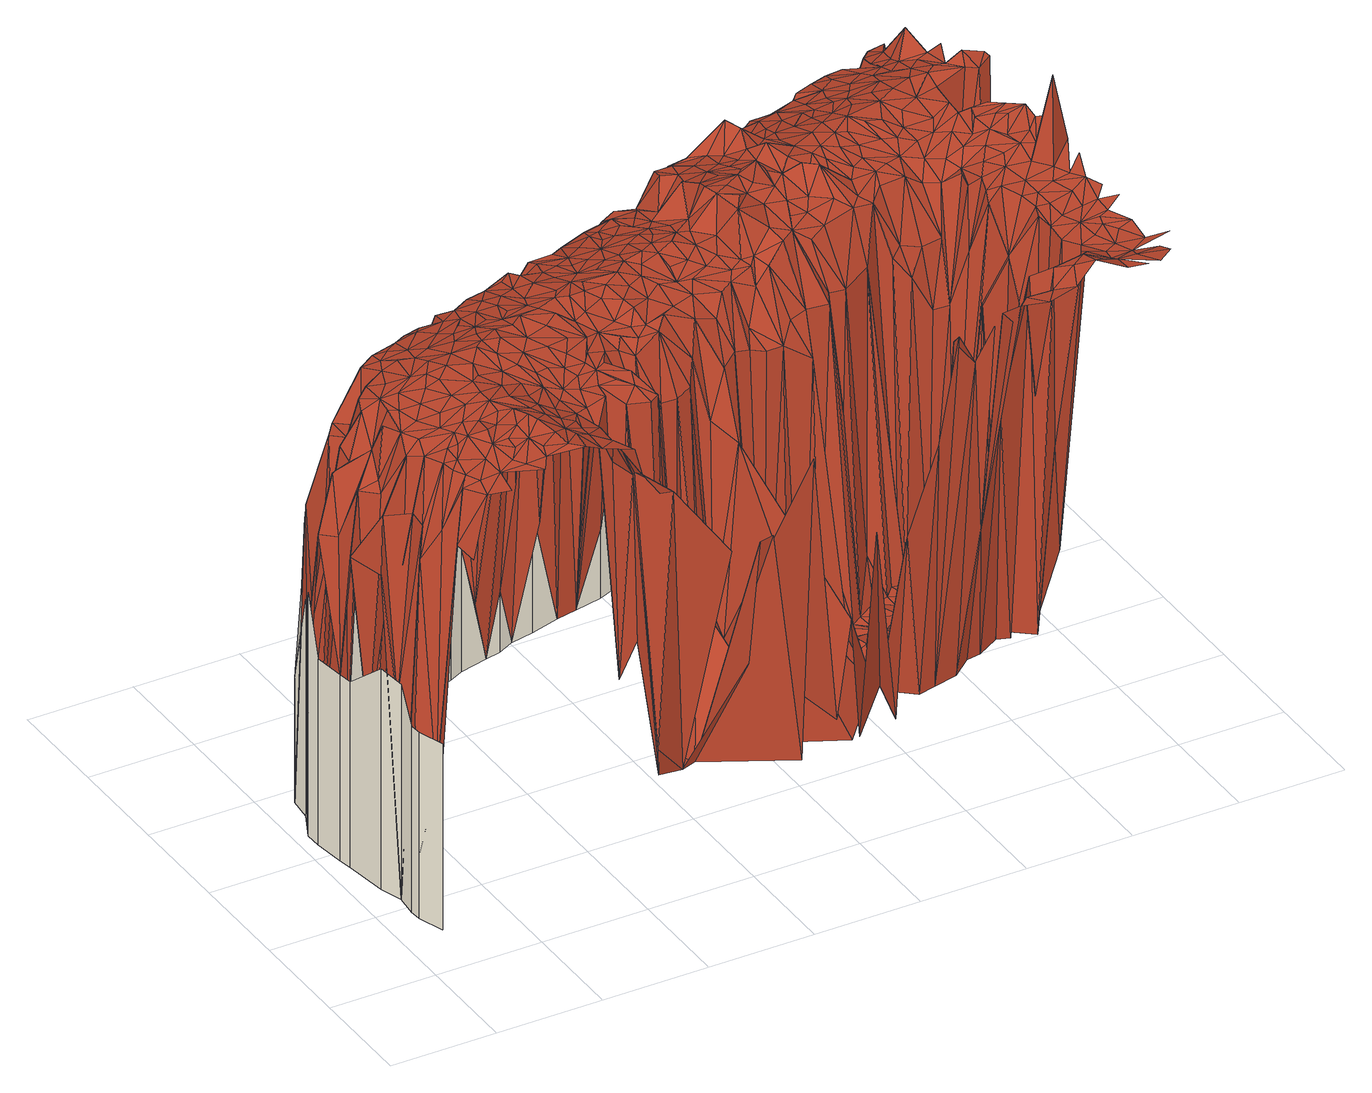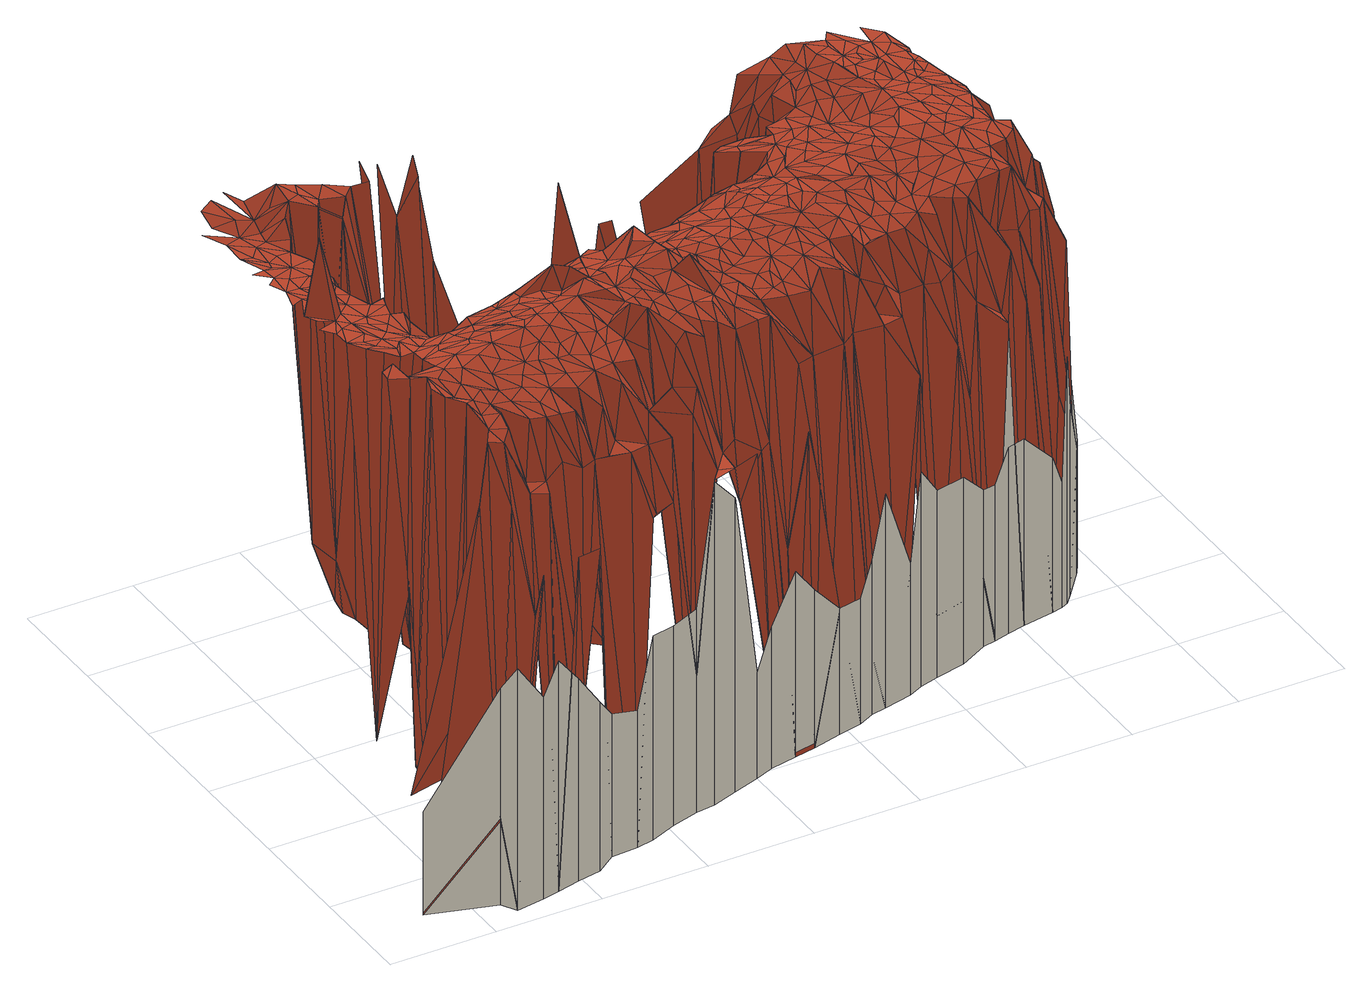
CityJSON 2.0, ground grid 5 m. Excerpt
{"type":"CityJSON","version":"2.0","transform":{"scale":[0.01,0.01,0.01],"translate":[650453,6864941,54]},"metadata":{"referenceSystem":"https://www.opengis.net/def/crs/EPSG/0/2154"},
"CityObjects":{
"building1":{"type":"Building","geometry":[{"type":"MultiSurface","lod":"2","boundaries":[[[0,1,2,3]],[[1,4,5,2]],[[6,7,8]],[[7,9,8]],[[4,10,11,5]],[[10,12,13,11]],[[10,9,14]],[[10,15,16]],[[9,7,14]],[[12,17,18,13]],[[7,6,19]],[[20,21,16]],[[15,20,16]],[[17,22,23,18]],[[24,15,10]],[[24,10,14]],[[21,20,25]],[[22,26,27,23]],[[21,28,29]],[[7,30,14]],[[28,21,25]],[[31,32,29]],[[20,15,33]],[[26,34,35,27]],[[15,24,33]],[[28,31,29]],[[36,7,19]],[[32,37,38]],[[7,36,30]],[[39,40,19]],[[20,33,41]],[[20,42,25]],[[31,43,32]],[[44,28,25]],[[34,45,46,35]],[[43,37,32]],[[47,24,14]],[[42,20,41]],[[30,47,14]],[[42,44,25]],[[40,36,19]],[[31,28,48]],[[24,49,33]],[[28,44,50]],[[33,49,41]],[[37,43,51]],[[36,52,30]],[[45,53,54,46]],[[55,43,31]],[[37,56,57]],[[47,49,24]],[[30,52,58]],[[47,30,58]],[[56,37,59]],[[49,42,41]],[[36,40,60]],[[55,31,48]],[[37,51,59]],[[55,28,50]],[[28,55,48]],[[52,36,60]],[[44,61,50]],[[43,55,51]],[[42,61,44]],[[53,62,63,54]],[[52,64,58]],[[64,47,58]],[[42,49,65]],[[56,59,66]],[[40,67,60]],[[68,55,50]],[[67,40,69]],[[51,70,59]],[[61,68,50]],[[57,71,62]],[[56,72,57]],[[49,47,73]],[[61,42,65]],[[55,70,51]],[[74,52,60]],[[47,64,73]],[[61,55,68]],[[62,75,76,63]],[[74,64,52]],[[72,56,66]],[[57,72,71]],[[67,74,60]],[[61,77,55]],[[71,72,62]],[[49,78,65]],[[59,79,66]],[[70,79,59]],[[62,72,80]],[[64,81,73]],[[78,49,73]],[[82,61,65]],[[83,70,55]],[[77,61,84]],[[77,83,55]],[[61,85,84]],[[64,86,81]],[[86,64,74]],[[79,70,87]],[[79,72,66]],[[61,82,85]],[[70,83,87]],[[81,78,73]],[[72,88,80]],[[78,82,65]],[[89,74,67]],[[83,77,84]],[[90,67,91]],[[90,89,67]],[[75,92,93,76]],[[86,78,81]],[[67,94,91]],[[72,79,95]],[[89,86,74]],[[96,79,87]],[[88,97,80]],[[83,96,87]],[[72,95,88]],[[85,98,84]],[[85,82,99]],[[100,83,84]],[[97,92,80]],[[82,78,101]],[[78,86,101]],[[98,85,99]],[[89,90,102]],[[86,89,103]],[[98,100,84]],[[79,104,95]],[[79,96,104]],[[96,83,105]],[[95,97,88]],[[94,106,91]],[[107,90,91]],[[108,89,102]],[[109,86,103]],[[86,109,101]],[[82,110,99]],[[90,107,102]],[[110,82,101]],[[89,111,103]],[[112,83,100]],[[83,112,105]],[[92,97,113]],[[97,95,114]],[[92,113,115,93]],[[106,107,91]],[[100,98,116]],[[96,117,104]],[[104,118,95]],[[119,98,99]],[[89,108,120]],[[117,96,105]],[[111,109,103]],[[107,108,102]],[[111,89,120]],[[95,118,114]],[[113,97,121]],[[98,119,116]],[[107,106,122]],[[110,119,99]],[[113,121,123,115]],[[117,118,104]],[[97,124,121]],[[108,107,120]],[[109,125,101]],[[112,117,105]],[[126,100,116]],[[109,111,127]],[[126,112,100]],[[106,128,122]],[[125,110,101]],[[129,97,114]],[[97,129,124]],[[130,107,122]],[[119,131,116]],[[132,118,117]],[[118,129,114]],[[125,109,127]],[[121,133,134,123]],[[135,111,120]],[[107,136,120]],[[124,129,121]],[[137,128,106]],[[131,126,116]],[[117,112,138]],[[111,135,127]],[[119,110,139]],[[128,130,122]],[[129,133,121]],[[132,117,138]],[[107,130,140]],[[118,132,141]],[[136,107,140]],[[110,125,139]],[[136,135,120]],[[119,142,131]],[[135,125,127]],[[112,126,143]],[[142,119,139]],[[112,144,138]],[[118,145,129]],[[118,141,145]],[[126,131,146]],[[135,136,140]],[[129,147,133]],[[141,132,148]],[[144,132,138]],[[144,112,143]],[[128,149,130]],[[128,137,150]],[[125,135,151]],[[130,149,140]],[[131,142,146]],[[126,146,143]],[[152,135,140]],[[132,153,148]],[[129,145,147]],[[149,128,150]],[[153,132,144]],[[125,154,139]],[[155,125,151]],[[133,156,157,134]],[[133,147,156]],[[149,152,140]],[[135,152,151]],[[137,158,150]],[[141,148,159]],[[154,142,139]],[[125,155,154]],[[145,141,160]],[[145,161,147]],[[146,142,162]],[[146,163,143]],[[163,144,143]],[[148,153,159]],[[164,142,154]],[[141,159,160]],[[147,161,156]],[[165,155,151]],[[166,149,150]],[[153,144,167]],[[142,164,162]],[[152,149,168]],[[158,166,150]],[[152,165,151]],[[145,160,161]],[[144,163,167]],[[163,146,162]],[[165,152,168]],[[149,166,169]],[[155,165,170]],[[149,171,168]],[[171,149,169]],[[155,172,154]],[[166,158,173]],[[174,164,154]],[[161,175,156]],[[176,165,168]],[[172,155,170]],[[164,174,162]],[[159,153,177]],[[160,178,161]],[[159,178,160]],[[153,167,179]],[[156,180,181,157]],[[175,161,182]],[[173,158,183]],[[167,163,184]],[[161,178,182]],[[185,163,162]],[[169,166,186]],[[172,174,154]],[[187,176,168]],[[171,187,168]],[[178,159,177]],[[165,188,170]],[[187,171,169]],[[174,185,162]],[[188,165,176]],[[153,179,177]],[[189,166,173]],[[187,169,186]],[[178,190,182]],[[188,172,170]],[[191,167,184]],[[192,163,185]],[[163,192,184]],[[166,193,186]],[[167,191,179]],[[176,187,194]],[[188,174,172]],[[174,195,185]],[[196,173,183]],[[197,175,182]],[[193,166,189]],[[188,176,194]],[[198,178,177]],[[180,199,200,181]],[[190,197,182]],[[196,189,173]],[[195,174,201]],[[174,188,201]],[[178,202,190]],[[195,192,185]],[[203,187,186]],[[202,178,198]],[[175,197,199]],[[187,204,194]],[[193,203,186]],[[192,205,184]],[[206,188,194]],[[179,207,177]],[[188,208,201]],[[202,197,190]],[[187,203,204]],[[207,198,177]],[[189,196,209]],[[192,195,210]],[[211,191,184]],[[204,206,194]],[[188,206,208]],[[212,195,201]],[[205,211,184]],[[197,213,199]],[[199,214,215,200]],[[208,212,201]],[[216,193,189]],[[203,193,217]],[[191,218,179]],[[195,212,210]],[[219,202,198]],[[216,189,209]],[[192,220,205]],[[208,206,221]],[[219,197,202]],[[220,192,210]],[[222,206,204]],[[191,211,223]],[[224,196,225]],[[196,224,209]],[[218,207,179]],[[207,219,198]],[[213,197,226]],[[212,208,221]],[[204,203,227]],[[193,216,217]],[[218,191,223]],[[197,219,226]],[[228,203,217]],[[220,211,205]],[[229,216,209]],[[222,204,227]],[[206,230,221]],[[206,222,231]],[[212,232,210]],[[211,218,223]],[[203,228,227]],[[224,229,209]],[[219,207,233]],[[230,212,221]],[[232,220,210]],[[216,228,217]],[[230,206,231]],[[234,213,226]],[[211,220,235]],[[207,236,233]],[[219,234,226]],[[218,236,207]],[[212,230,237]],[[238,222,227]],[[236,219,233]],[[214,239,240,215]],[[232,212,237]],[[228,216,241]],[[218,211,242]],[[220,232,235]],[[216,229,243]],[[211,244,245]],[[213,234,246]],[[228,238,227]],[[244,211,235]],[[211,245,242]],[[222,247,231]],[[216,243,241]],[[234,219,248]],[[219,236,249]],[[247,222,238]],[[236,218,242]],[[219,249,248]],[[250,238,228]],[[251,230,231]],[[250,228,241]],[[230,252,237]],[[245,244,242]],[[224,253,229]],[[232,254,235]],[[252,230,251]],[[243,250,241]],[[247,251,231]],[[254,244,235]],[[255,232,237]],[[229,253,243]],[[247,238,256]],[[234,257,246]],[[258,234,248]],[[249,236,259]],[[260,236,242]],[[254,232,261]],[[252,255,237]],[[244,262,242]],[[238,250,263]],[[249,258,248]],[[264,250,243]],[[232,255,261]],[[234,258,257]],[[253,224,265]],[[238,263,256]],[[262,244,266]],[[251,247,267]],[[236,260,259]],[[258,249,259]],[[262,260,242]],[[244,254,268]],[[250,264,269]],[[253,264,243]],[[263,247,256]],[[244,270,266]],[[271,252,251]],[[263,250,269]],[[257,272,246]],[[239,273,274,240]],[[252,271,255]],[[270,244,268]],[[271,251,267]],[[247,275,267]],[[276,254,261]],[[277,247,278]],[[270,262,266]],[[247,263,278]],[[275,247,277]],[[255,271,261]],[[257,258,279]],[[260,262,280]],[[281,258,259]],[[254,276,268]],[[264,282,269]],[[260,281,259]],[[264,253,283]],[[282,263,269]],[[262,270,280]],[[271,276,261]],[[272,257,279]],[[263,282,278]],[[282,264,283]],[[281,260,280]],[[258,284,279]],[[258,281,284]],[[253,285,286]],[[287,277,278]],[[275,288,267]],[[288,271,267]],[[287,275,277]],[[253,286,283]],[[270,289,280]],[[276,290,268]],[[271,290,276]],[[278,282,291]],[[292,270,268]],[[289,270,292]],[[293,272,279]],[[294,281,280]],[[290,292,268]],[[271,288,290]],[[287,278,291]],[[289,294,280]],[[285,295,286]],[[275,287,296]],[[273,297,298,274]],[[288,275,296]],[[284,299,279]],[[281,294,300]],[[281,301,284]],[[290,288,302]],[[299,293,279]],[[282,283,303]],[[304,287,291]],[[295,305,286]],[[294,289,306]],[[282,303,291]],[[292,290,307]],[[289,292,308]],[[309,299,284]],[[290,302,307]],[[310,288,296]],[[287,311,296]],[[301,281,300]],[[289,308,306]],[[301,309,284]],[[311,287,304]],[[311,310,296]],[[302,288,312]],[[294,301,300]],[[286,313,283]],[[303,304,291]],[[314,294,306]],[[288,310,315]],[[297,316,317,298]],[[314,301,294]],[[302,318,307]],[[293,299,319]],[[320,292,307]],[[321,299,309]],[[311,304,322]],[[292,320,308]],[[310,311,315]],[[305,323,286]],[[288,324,312]],[[324,288,315]],[[293,325,326]],[[308,320,306]],[[327,302,312]],[[304,303,322]],[[301,328,309]],[[318,302,327]],[[283,313,303]],[[329,314,306]],[[325,293,319]],[[318,320,307]],[[299,321,319]],[[328,301,314]],[[328,321,309]],[[320,330,306]],[[311,331,315]],[[330,329,306]],[[323,313,286]],[[331,311,322]],[[329,328,314]],[[321,328,319]],[[324,332,312]],[[303,333,322]],[[334,324,315]],[[320,318,335]],[[336,327,312]],[[337,318,327]],[[325,338,326]],[[316,338,339,317]],[[332,336,312]],[[333,303,340]],[[318,337,335]],[[331,334,315]],[[324,334,332]],[[333,331,322]],[[303,313,340]],[[320,341,330]],[[328,329,342]],[[341,329,330]],[[336,337,327]],[[328,343,319]],[[343,325,319]],[[313,333,340]],[[344,328,342]],[[345,320,335]],[[342,329,346]],[[329,341,346]],[[325,343,338]],[[343,328,344]],[[334,331,347]],[[331,333,348]],[[345,341,320]],[[337,345,335]],[[334,349,332]],[[337,336,350]],[[333,313,348]],[[349,336,332]],[[341,351,346]],[[313,352,348]],[[353,344,342]],[[353,342,346]],[[336,349,350]],[[313,323,354]],[[338,355,356,339]],[[345,337,350]],[[343,357,338]],[[341,345,358]],[[359,331,348]],[[351,353,346]],[[347,331,359]],[[334,347,360]],[[313,361,352]],[[351,341,362]],[[323,363,354]],[[349,334,360]],[[344,353,364]],[[365,343,344]],[[366,341,358]],[[352,361,348]],[[365,344,364]],[[343,367,357]],[[353,351,362]],[[341,366,362]],[[313,354,361]],[[361,359,348]],[[349,368,350]],[[343,365,367]],[[368,345,350]],[[367,365,357]],[[345,369,358]],[[363,370,354]],[[371,347,359]],[[355,372,373,356]],[[357,365,372]],[[369,366,358]],[[353,374,364]],[[347,371,360]],[[359,361,375]],[[376,349,360]],[[369,345,368]],[[368,349,376]],[[374,365,364]],[[377,353,362]],[[371,359,375]],[[366,377,362]],[[374,353,378]],[[354,379,361]],[[353,377,378]],[[365,380,372]],[[361,379,375]],[[366,369,381]],[[370,379,354]],[[369,368,382]],[[377,366,381]],[[383,376,360]],[[371,383,360]],[[384,368,376]],[[385,371,375]],[[368,384,382]],[[379,370,386]],[[365,374,387]],[[365,387,380]],[[379,385,375]],[[369,388,381]],[[388,369,382]],[[372,389,390,373]],[[380,391,372]],[[392,374,378]],[[377,392,378]],[[383,384,376]],[[393,377,381]],[[394,371,385]],[[394,383,371]],[[384,395,382]],[[377,396,392]],[[379,397,385]],[[388,393,381]],[[395,388,382]],[[374,392,398]],[[387,374,398]],[[380,399,391]],[[396,377,400]],[[384,383,401]],[[387,399,380]],[[395,384,402]],[[385,397,403]],[[394,385,403]],[[396,404,392]],[[405,377,393]],[[384,406,402]],[[383,394,407]],[[388,408,393]],[[388,395,408]],[[377,405,400]],[[392,404,398]],[[401,383,407]],[[404,396,400]],[[406,395,402]],[[399,387,409]],[[384,401,410]],[[407,394,403]],[[397,411,403]],[[391,399,412]],[[413,379,386]],[[408,405,393]],[[389,412,414,390]],[[408,395,415]],[[416,387,398]],[[406,384,410]],[[417,413,386]],[[395,406,415]],[[418,404,400]],[[404,416,398]],[[379,413,397]],[[387,419,409]],[[411,420,403]],[[421,401,407]],[[405,408,422]],[[421,407,403]],[[412,399,423]],[[405,424,400]],[[399,409,425]],[[419,387,416]],[[420,421,403]],[[404,418,416]],[[424,418,400]],[[426,417,427]],[[428,408,415]],[[399,425,423]],[[408,428,422]],[[410,401,429]],[[424,405,422]],[[406,430,415]],[[401,421,429]],[[430,406,410]],[[411,431,420]],[[411,397,432]],[[418,433,416]],[[409,419,425]],[[424,433,418]],[[421,420,434]],[[428,424,422]],[[430,428,415]],[[420,431,434]],[[435,412,423]],[[433,436,416]],[[437,426,427]],[[424,438,433]],[[436,419,416]],[[430,410,439]],[[425,435,423]],[[426,413,417]],[[412,435,440,414]],[[424,428,441]],[[410,429,439]],[[411,442,431]],[[433,438,436]],[[428,430,443]],[[444,421,434]],[[397,413,432]],[[438,424,441]],[[442,411,445]],[[419,446,425]],[[431,442,434]],[[419,436,447]],[[429,421,448]],[[435,425,449]],[[450,419,447]],[[426,437,451]],[[445,411,452]],[[428,453,441]],[[446,419,450]],[[454,430,439]],[[453,428,443]],[[436,438,447]],[[421,444,448]],[[429,455,439]],[[430,454,443]],[[442,444,434]],[[425,446,449]],[[453,438,441]],[[456,411,432]],[[446,435,449]],[[411,457,452]],[[438,458,447]],[[455,429,448]],[[455,454,439]],[[459,426,451]],[[411,456,457]],[[460,442,445]],[[461,450,447]],[[458,438,462]],[[438,453,462]],[[461,446,450]],[[459,451,463]],[[442,464,444]],[[465,453,443]],[[444,466,448]],[[454,465,443]],[[460,445,452]],[[458,461,447]],[[435,446,467]],[[435,468,469,440]],[[466,455,448]],[[413,470,432]],[[455,471,454]],[[426,459,472]],[[451,473,463]],[[464,466,444]],[[455,466,471]],[[413,426,474]],[[464,442,475]],[[435,467,476]],[[442,460,477]],[[470,456,432]],[[470,413,478]],[[446,461,467]],[[472,459,463]],[[471,465,454]],[[442,477,475]],[[453,465,479]],[[461,458,480]],[[477,460,452]],[[481,458,462]],[[453,481,462]],[[426,472,482]],[[413,483,478]],[[481,453,479]],[[426,482,474]],[[483,413,474]],[[456,470,484]],[[471,466,485]],[[466,464,486]],[[457,456,487]],[[465,471,488]],[[457,489,452]],[[458,481,490]],[[473,491,463]],[[484,470,478]],[[492,464,475]],[[491,472,463]],[[458,493,480]],[[489,477,452]],[[493,458,490]],[[465,494,479]],[[467,461,495]],[[477,492,475]],[[456,484,487]],[[496,491,473]],[[472,491,482]],[[497,461,480]],[[489,457,487]],[[466,486,485]],[[464,492,486]],[[468,498,499,469]],[[471,500,488]],[[467,501,476]],[[500,465,488]],[[461,497,495]],[[483,502,478]],[[503,471,485]],[[491,496,504]],[[465,500,494]],[[505,492,477]],[[489,505,477]],[[502,484,478]],[[483,474,506]],[[474,482,506]],[[507,481,479]],[[482,491,508]],[[501,509,476]],[[493,497,480]],[[500,471,503]],[[484,510,487]],[[494,507,479]],[[501,467,495]],[[481,511,490]],[[502,483,512]],[[510,489,487]],[[486,513,485]],[[505,489,514]],[[492,513,486]],[[483,515,512]],[[482,508,506]],[[511,493,490]],[[504,496,516]],[[502,510,484]],[[491,504,516]],[[515,483,506]],[[497,493,517]],[[492,505,518]],[[511,481,519]],[[481,507,519]],[[513,503,485]],[[491,520,508]],[[500,507,494]],[[521,505,514]],[[497,522,495]],[[513,492,518]],[[489,523,514]],[[522,497,517]],[[522,501,495]],[[520,491,516]],[[510,523,489]],[[493,524,517]],[[505,521,518]],[[511,524,493]],[[525,502,512]],[[509,501,526]],[[498,527,528,499]],[[507,511,519]],[[507,500,529]],[[508,530,506]],[[515,525,512]],[[523,510,502]],[[523,521,514]],[[531,522,517]],[[532,500,503]],[[513,533,503]],[[524,531,517]],[[520,530,508]],[[530,515,506]],[[534,513,518]],[[501,522,526]],[[500,532,529]],[[511,507,535]],[[536,513,534]],[[533,513,537]],[[521,538,518]],[[525,523,502]],[[511,539,524]],[[522,531,540]],[[513,541,537]],[[521,523,542]],[[538,521,542]],[[543,511,535]],[[539,511,543]],[[544,534,518]],[[533,532,503]],[[538,544,518]],[[513,536,545]],[[515,530,546]],[[547,520,516]],[[531,524,548]],[[549,547,516]],[[550,507,529]],[[551,525,515]],[[522,552,526]],[[541,533,537]],[[530,520,553]],[[541,513,545]],[[507,550,535]],[[551,515,546]],[[540,531,548]],[[524,539,548]],[[523,554,542]],[[536,534,555]],[[554,538,542]],[[551,523,525]],[[534,544,555]],[[532,550,529]],[[522,540,556]],[[522,557,552]],[[544,538,555]],[[539,543,558]],[[520,547,553]],[[550,543,535]],[[557,522,556]],[[536,555,545]],[[559,532,533]],[[523,551,560]],[[543,550,558]],[[530,561,546]],[[562,539,558]],[[539,562,548]],[[533,541,563]],[[564,547,565]],[[550,532,566]],[[523,567,554]],[[538,554,568]],[[532,559,566]],[[567,523,560]],[[552,569,526]],[[527,570,571,528]],[[572,551,546]],[[561,530,553]],[[559,533,563]],[[538,573,555]],[[559,550,566]],[[574,540,548]],[[573,538,568]],[[561,572,546]],[[552,557,575]],[[547,576,553]],[[551,577,560]],[[554,567,568]],[[578,562,558]],[[550,578,558]],[[540,574,556]],[[551,572,577]],[[579,547,564]],[[580,541,545]],[[562,574,548]],[[577,567,560]],[[541,580,563]],[[576,561,553]],[[581,557,556]],[[550,559,582]],[[583,559,563]],[[576,547,584]],[[568,567,585]],[[555,586,545]],[[547,579,584]],[[572,561,587]],[[557,581,575]],[[562,578,588]],[[578,550,582]],[[552,589,569]],[[589,552,575]],[[574,562,588]],[[590,567,577]],[[582,559,591]],[[555,573,592]],[[593,573,568]],[[594,583,563]],[[574,581,556]],[[567,590,585]],[[593,568,585]],[[580,594,563]],[[559,583,595]],[[561,576,596]],[[586,580,545]],[[559,595,591]],[[577,572,597]],[[598,572,587]],[[570,599,600,571]],[[578,601,588]],[[586,555,592]],[[561,598,587]],[[573,593,592]],[[602,578,582]],[[584,579,603]],[[604,589,575]],[[605,576,584]],[[583,594,595]],[[598,561,596]],[[590,577,597]],[[602,582,591]],[[578,602,601]],[[572,598,597]],[[606,593,585]],[[607,574,588]],[[590,606,585]],[[574,608,581]],[[586,594,580]],[[576,605,596]],[[608,574,609]],[[593,610,592]],[[579,611,603]],[[574,607,609]],[[601,612,588]],[[581,613,575]],[[595,594,614]],[[595,615,591]],[[593,606,610]],[[605,584,616]],[[613,604,575]],[[615,602,591]],[[612,607,588]],[[594,586,617]],[[606,590,618]],[[598,596,619]],[[589,604,620]],[[602,612,601]],[[607,608,609]],[[621,584,603]],[[596,605,619]],[[622,590,597]],[[610,623,592]],[[615,595,614]],[[594,624,614]],[[584,621,616]],[[590,622,618]],[[608,613,581]],[[625,586,592]],[[606,623,610]],[[598,626,597]],[[612,602,627]],[[624,594,617]],[[603,611,628]],[[626,598,619]],[[608,607,629]],[[623,630,592]],[[599,631,632,600]],[[615,614,633]],[[621,605,616]],[[605,634,619]],[[586,625,617]],[[604,613,620]],[[589,620,635]],[[626,622,597]],[[630,625,592]],[[636,612,627]],[[607,612,637]],[[602,615,638]],[[639,603,628]],[[640,606,618]],[[614,624,633]],[[639,621,603]],[[613,608,629]],[[634,626,619]],[[623,606,640]],[[602,641,627]],[[634,605,621]],[[611,642,628]],[[622,640,618]],[[638,615,633]],[[612,636,637]],[[607,643,629]],[[630,623,644]],[[602,638,641]],[[641,636,627]],[[625,630,644]],[[643,607,637]],[[624,645,633]],[[645,638,633]],[[643,613,629]],[[613,646,620]],[[622,626,647]],[[620,646,635]],[[648,624,617]],[[649,639,628]],[[626,634,650]],[[623,651,644]],[[634,621,652]],[[625,648,617]],[[649,621,639]],[[623,640,653]],[[654,625,644]],[[640,622,655]],[[636,641,656]],[[636,657,637]],[[642,658,628]],[[659,634,652]],[[660,638,645]],[[651,623,653]],[[625,654,661]],[[624,648,645]],[[621,649,652]],[[613,643,662]],[[634,659,650]],[[657,636,656]],[[658,649,628]],[[638,663,641]],[[651,654,644]],[[646,613,662]],[[664,626,650]],[[648,625,661]],[[657,643,637]],[[655,622,647]],[[646,665,635]],[[663,638,660]],[[666,626,664]],[[626,666,647]],[[640,655,653]],[[631,667,668,632]],[[669,660,645]],[[641,670,656]],[[665,671,635]],[[648,669,645]],[[642,672,658]],[[673,659,652]],[[649,673,652]],[[663,670,641]],[[643,674,662]],[[654,651,675]],[[674,643,657]],[[676,646,662]],[[677,663,660]],[[669,677,660]],[[661,654,678]],[[679,651,653]],[[680,649,658]],[[646,681,665]],[[659,682,650]],[[659,673,683]],[[684,657,656]],[[656,670,685]],[[648,661,678]],[[682,659,683]],[[686,664,650]],[[673,649,680]],[[669,648,687]],[[688,655,647]],[[646,676,681]],[[655,689,653]],[[651,679,675]],[[684,656,685]],[[674,676,662]],[[686,666,664]],[[681,671,665]],[[672,680,658]],[[666,688,647]],[[678,654,675]],[[663,677,690]],[[684,674,657]],[[682,686,650]],[[670,663,691]],[[655,688,692]],[[648,678,687]],[[689,655,692]],[[693,679,653]],[[691,663,690]],[[673,694,683]],[[669,695,677]],[[666,686,696]],[[688,666,696]],[[670,697,685]],[[671,681,698]],[[689,693,653]],[[676,674,699]],[[695,669,687]],[[694,673,680]],[[667,698,700,668]],[[680,672,701]],[[702,682,683]],[[674,684,703]],[[677,704,690]],[[703,684,685]],[[705,689,692]],[[670,691,697]],[[676,706,681]],[[679,707,675]],[[702,686,682]],[[694,702,683]],[[697,703,685]],[[707,678,675]],[[678,695,687]],[[694,680,708]],[[696,686,709]],[[704,691,690]],[[706,676,699]],[[710,674,703]],[[674,711,699]],[[695,704,677]],[[688,712,692]],[[693,707,679]],[[712,705,692]],[[672,713,701]],[[686,702,709]],[[712,688,696]],[[674,710,711]],[[689,705,714]],[[713,680,701]],[[693,689,715]],[[713,672,716]],[[681,717,698]],[[695,678,718]],[[691,704,719]],[[708,680,720]],[[678,707,718]],[[694,708,721]],[[706,717,681]],[[712,696,709]],[[703,697,722]],[[697,691,723]],[[715,689,714]],[[702,694,724]],[[691,719,725]],[[705,712,714]],[[710,703,722]],[[680,713,720]],[[717,706,699]],[[704,726,719]],[[695,726,704]],[[711,717,699]],[[693,727,707]],[[728,694,721]],[[693,715,729]],[[702,730,709]],[[698,731,732,700]],[[708,733,721]],[[734,695,718]],[[694,728,724]],[[707,727,718]],[[735,713,716]],[[719,726,725]],[[736,702,724]],[[717,731,698]],[[697,737,722]],[[730,712,709]],[[733,708,720]],[[738,710,722]],[[737,697,723]],[[739,717,711]],[[740,715,714]],[[710,741,711]],[[702,736,730]],[[727,734,718]],[[742,691,725]],[[691,742,723]],[[727,693,743]],[[693,729,743]],[[726,695,744]],[[733,728,721]],[[695,734,744]],[[741,739,711]],[[710,738,741]],[[729,715,745]],[[717,739,746]],[[712,747,714]],[[737,738,722]],[[726,748,725]],[[715,740,745]],[[749,713,750]],[[713,751,720]],[[752,712,730]],[[724,728,753]],[[747,740,714]],[[739,741,746]],[[748,726,744]],[[736,724,753]],[[742,737,723]],[[734,727,754]],[[736,752,730]],[[751,733,720]],[[728,733,755]],[[751,713,749]],[[756,717,746]],[[748,742,725]],[[712,752,757]],[[747,712,757]],[[731,717,758]],[[738,737,759]],[[760,727,743]],[[729,760,743]],[[728,755,761]],[[741,738,759]],[[760,729,745]],[[753,728,761]],[[727,760,754]],[[752,736,762]],[[734,763,744]],[[733,751,755]],[[736,753,764]],[[765,749,750]],[[741,766,746]],[[736,764,762]],[[731,767,768,732]],[[737,742,769]],[[717,756,770]],[[766,756,746]],[[742,748,771]],[[763,748,744]],[[745,740,772]],[[717,770,758]],[[740,747,772]],[[752,773,757]],[[751,749,774]],[[734,754,775]],[[755,776,761]],[[777,741,759]],[[778,760,745]],[[773,752,762]],[[779,747,757]],[[776,753,761]],[[749,765,774]],[[766,741,780]],[[737,781,759]],[[760,782,754]],[[763,734,775]],[[769,742,783]],[[781,737,769]],[[751,784,755]],[[771,748,785]],[[741,777,780]],[[764,753,786]],[[773,779,757]],[[787,756,766]],[[748,763,785]],[[778,745,772]],[[788,742,771]],[[776,755,789]],[[770,756,790]],[[747,779,772]],[[791,753,776]],[[764,792,762]],[[755,784,789]],[[756,787,790]],[[754,782,775]],[[742,788,783]],[[787,766,780]],[[781,777,759]],[[760,778,793]],[[792,773,762]],[[782,760,793]],[[753,791,794]],[[792,764,786]],[[781,769,783]],[[779,773,795]],[[784,751,796]],[[758,770,797]],[[788,771,785]],[[753,798,786]],[[799,776,789]],[[800,778,772]],[[799,791,776]],[[767,801,802,768]],[[780,777,803]],[[798,753,794]],[[773,792,795]],[[784,799,789]],[[779,804,772]],[[778,800,793]],[[787,780,803]],[[805,770,790]],[[782,806,775]],[[781,807,777]],[[770,808,797]],[[791,799,794]],[[809,763,775]],[[787,805,790]],[[770,805,808]],[[763,810,785]],[[777,807,803]],[[811,779,795]],[[812,781,783]],[[788,812,783]],[[813,782,793]],[[804,779,811]],[[814,787,803]],[[782,813,806]],[[815,800,772]],[[816,792,786]],[[805,787,814]],[[810,788,785]],[[804,815,772]],[[806,809,775]],[[798,816,786]],[[763,809,810]],[[807,781,812]],[[800,815,793]],[[792,816,795]],[[817,798,794]],[[808,805,818]],[[811,795,819]],[[815,813,793]],[[795,816,819]],[[808,820,797]],[[807,821,803]],[[806,813,822]],[[821,814,803]],[[823,805,814]],[[788,824,812]],[[788,810,825]],[[816,798,826]],[[809,806,827]],[[804,811,828]],[[820,808,818]],[[829,815,804]],[[830,807,812]],[[821,807,831]],[[806,822,827]],[[824,788,825]],[[801,820,832,802]],[[813,815,833]],[[807,830,831]],[[821,823,814]],[[805,834,818]],[[829,804,828]],[[805,823,834]],[[813,835,822]],[[833,815,836]],[[816,837,819]],[[838,811,819]],[[824,830,812]],[[839,820,818]],[[834,839,818]],[[813,833,840]],[[815,829,836]],[[823,821,841]],[[842,821,831]],[[825,810,843]],[[821,844,841]],[[811,838,828]],[[809,845,810]],[[830,842,831]],[[835,813,840]],[[844,821,846]],[[822,847,827]],[[845,809,827]],[[838,829,828]],[[820,839,848]],[[839,834,848]],[[835,847,822]],[[823,849,834]],[[830,824,850]],[[821,842,846]],[[849,823,841]],[[829,851,836]],[[852,833,836]],[[844,853,841]],[[810,845,843]],[[829,838,854]],[[855,824,825]],[[833,852,840]],[[842,830,856]],[[847,857,827]],[[820,858,859,832]],[[853,844,846]],[[857,845,827]],[[860,820,848]],[[830,850,856]],[[834,849,848]],[[855,825,843]],[[852,835,840]],[[851,829,861]],[[853,849,841]],[[824,855,850]],[[852,847,835]],[[851,852,836]],[[847,845,857]],[[842,862,846]],[[850,863,856]],[[864,842,856]],[[849,865,848]],[[845,866,843]],[[867,860,848]],[[855,863,850]],[[863,864,856]],[[862,853,846]],[[852,845,847]],[[862,842,864]],[[866,855,843]],[[868,849,853]],[[865,867,848]],[[849,868,865]],[[863,869,864]],[[855,870,863]],[[858,871,872,859]],[[860,867,871]],[[855,866,870]],[[866,845,873]],[[862,874,853]],[[863,875,869]],[[874,868,853]],[[870,875,863]],[[876,862,864]],[[865,868,877]],[[867,865,877]],[[869,876,864]],[[870,866,878]],[[871,867,877]],[[866,873,878]],[[868,874,879]],[[868,879,877]],[[876,880,862]],[[869,875,881]],[[880,874,862]],[[876,869,881]],[[882,875,870]],[[882,870,878]],[[871,883,884,872]],[[875,882,881]],[[874,885,879]],[[885,880,876]],[[880,885,874]],[[879,886,877]],[[883,886,887,884]]],"semantics":{"surfaces":[{"type":"WallSurface"},{"type":"RoofSurface"}],"values":[0,0,1,1,0,0,1,1,1,0,1,1,1,0,1,1,1,0,1,1,1,1,1,0,1,1,1,1,1,1,1,1,1,1,0,1,1,1,1,1,1,1,1,1,1,1,1,0,1,1,1,1,1,1,1,1,1,1,1,1,1,1,1,1,0,1,1,1,1,1,1,1,1,1,1,1,1,1,1,1,1,1,0,1,1,1,1,1,1,1,1,1,1,1,1,1,1,1,1,1,1,1,1,1,1,1,1,1,1,1,1,1,1,0,1,1,1,1,1,1,1,1,1,1,1,1,1,1,1,1,1,1,1,1,1,1,1,1,1,1,1,1,1,1,1,1,1,1,1,0,1,1,1,1,1,1,1,1,1,1,1,1,1,1,1,0,1,1,1,1,1,1,1,1,1,1,1,1,1,1,1,1,1,0,1,1,1,1,1,1,1,1,1,1,1,1,1,1,1,1,1,1,1,1,1,1,1,1,1,1,1,1,1,1,1,1,1,1,1,1,1,1,1,1,1,1,0,1,1,1,1,1,1,1,1,1,1,1,1,1,1,1,1,1,1,1,1,1,1,1,1,1,1,1,1,1,1,1,1,1,1,1,1,1,1,1,1,1,1,0,1,1,1,1,1,1,1,1,1,1,1,1,1,1,1,1,1,1,1,1,1,1,1,1,1,1,1,1,1,1,1,1,0,1,1,1,1,1,1,1,1,1,1,1,1,1,1,1,1,1,1,1,1,1,1,1,1,1,1,0,1,1,1,1,1,1,1,1,1,1,1,1,1,1,1,1,1,1,1,1,1,1,1,1,1,1,1,1,1,1,1,1,1,1,1,1,1,1,1,1,1,1,1,1,1,1,0,1,1,1,1,1,1,1,1,1,1,1,1,1,1,1,1,1,1,1,1,1,1,1,1,1,1,1,1,1,1,1,1,1,1,1,1,1,1,1,1,1,1,1,1,1,1,1,1,1,1,1,1,1,1,1,1,1,1,0,1,1,1,1,1,1,1,1,1,1,1,1,1,1,1,1,1,1,1,1,1,1,1,1,1,1,1,1,1,1,1,1,1,1,1,1,1,1,1,1,1,1,1,1,1,1,0,1,1,1,1,1,1,1,1,1,1,1,1,1,1,1,1,1,1,1,1,1,1,1,1,1,1,1,1,0,1,1,1,1,1,1,1,1,1,1,1,1,1,1,1,1,1,1,1,1,1,1,1,1,1,1,1,1,1,1,1,1,1,1,1,1,1,1,0,1,1,1,1,1,1,1,1,1,1,1,1,1,1,1,1,1,1,1,1,1,1,1,1,1,1,1,1,1,1,1,1,1,1,0,1,1,1,1,1,1,1,1,1,1,1,1,1,1,1,1,1,1,1,1,1,1,1,1,1,1,1,1,0,1,1,1,1,1,1,1,1,1,1,1,1,1,1,1,1,1,1,1,1,1,1,1,1,1,1,1,1,1,1,1,1,0,1,1,1,1,1,1,1,1,1,1,1,1,1,1,1,1,1,1,1,1,1,1,1,1,1,1,1,1,1,1,1,1,1,1,1,1,1,1,1,0,1,1,1,1,1,1,1,1,1,1,1,1,1,1,1,1,1,1,1,1,1,1,1,1,1,1,1,1,1,1,1,1,1,1,1,1,1,1,1,1,1,1,1,1,1,1,0,1,1,1,1,1,1,1,1,1,1,1,1,1,1,1,1,1,1,1,1,1,1,1,1,1,1,1,1,1,1,1,1,1,1,1,1,1,1,1,1,1,1,1,1,1,1,1,1,1,0,1,1,1,1,1,1,1,1,1,1,1,1,1,1,1,1,1,1,1,1,1,1,1,1,1,1,1,1,1,1,1,1,1,1,1,1,1,1,1,1,1,1,1,1,1,1,1,1,1,1,1,0,1,1,1,1,1,1,1,1,1,1,1,1,1,1,1,1,1,1,1,1,1,1,1,1,1,1,1,1,1,1,1,1,1,1,1,1,1,1,1,1,1,1,1,1,1,1,1,1,1,1,1,1,1,1,0,1,1,1,1,1,1,1,1,1,1,1,1,1,1,1,1,1,1,1,1,1,1,1,1,1,1,1,1,1,1,1,1,1,1,1,1,1,1,1,1,1,1,1,1,1,1,1,1,1,1,1,1,1,1,1,1,1,1,1,1,1,1,1,1,1,1,1,1,1,1,1,1,1,0,1,1,1,1,1,1,1,1,1,1,1,1,1,1,1,1,1,1,1,1,1,1,1,1,1,1,1,1,1,1,1,1,1,1,1,1,1,1,1,1,1,1,1,1,1,1,1,1,1,1,1,0,1,1,1,1,1,1,1,1,1,1,1,1,1,1,1,1,1,1,1,1,1,1,1,1,1,1,1,1,1,1,1,1,1,1,1,1,1,1,1,1,1,1,1,1,1,1,1,1,1,1,1,1,1,1,1,1,1,0,1,1,1,1,1,1,1,1,1,1,1,1,1,1,1,1,1,1,1,1,1,1,1,1,1,1,1,1,1,1,1,1,1,1,1,1,1,1,1,1,1,1,1,1,1,1,1,1,1,1,1,1,1,1,1,1,1,1,1,1,1,1,1,1,1,1,1,1,1,1,1,0,1,1,1,1,1,1,1,1,1,1,1,1,1,1,1,1,1,1,1,1,1,1,1,1,1,1,1,1,1,1,1,1,1,1,1,1,1,1,1,1,1,1,1,1,1,1,1,1,1,1,1,1,1,1,1,1,1,0,1,1,1,1,1,1,1,1,1,1,1,1,1,1,1,1,1,1,1,1,1,1,1,1,1,1,1,1,1,1,1,1,1,1,1,1,1,1,1,1,1,1,1,1,1,1,1,1,1,1,1,1,1,1,1,1,0,1,1,1,1,1,1,1,1,1,1,1,1,1,1,1,1,1,1,1,1,1,1,1,1,1,1,1,1,1,1,1,1,1,1,1,1,1,1,1,1,1,1,1,1,1,1,1,1,1,1,1,1,1,1,1,1,1,1,1,1,1,1,1,1,1,1,1,0,1,1,1,1,1,1,1,1,1,1,1,1,1,1,1,1,1,1,1,1,1,1,1,1,1,1,1,1,1,1,1,1,1,1,1,1,1,1,1,1,1,1,1,1,1,1,1,1,1,1,1,1,1,1,1,1,1,1,0,1,1,1,1,1,1,1,1,1,1,1,1,1,1,1,1,1,1,1,1,1,1,1,1,1,1,1,1,1,1,1,1,1,1,1,1,1,1,1,1,1,1,1,1,1,1,1,1,1,1,1,1,1,1,1,1,0,1,1,1,1,1,1,1,1,1,1,1,1,1,1,1,1,1,1,1,1,1,1,1,1,1,1,1,1,1,1,1,1,1,1,1,1,1,1,1,1,1,1,1,0,1,1,1,1,1,1,1,1,1,1,1,1,1,1,1,1,1,1,1,1,1,1,1,1,1,1,1,1,1,1,0,1,1,1,1,1,1,1,1,1,1,1,1,1,1,1,1,1,1,1,1,1,1,0,1,1,1,1,1,0]}}]}
},
"vertices":[
[154,212,141],[111,333,141],[111,333,1050],[154,212,1049],[107,388,141],[107,388,1049],[154,212,980],[195,339,772],[111,333,450],[107,388,456],[119,493,141],[119,493,1192],[85,602,141],[85,602,1218],[185,457,1799],[139,563,1068],[85,602,1674],[57,807,141],[57,807,1046],[261,282,1944],[125,659,1918],[57,807,1656],[45,869,141],[45,869,1049],[214,484,1941],[107,742,841],[28,1021,141],[28,1021,1048],[123,861,1928],[45,869,1048],[254,396,1951],[85,954,1663],[28,1021,1656],[217,571,1950],[25,1099,141],[25,1099,1330],[322,342,2168],[52,1154,1045],[25,1099,742],[270,161,1938],[367,219,2191],[201,624,1675],[254,688,2155],[100,1031,1926],[180,770,1947],[52,1154,141],[52,1154,1237],[326,511,2193],[179,915,1952],[295,613,2181],[201,829,1973],[166,1005,1974],[362,388,2196],[92,1236,141],[92,1236,1197],[237,947,2043],[96,1158,871],[92,1236,1658],[336,447,2193],[162,1079,2009],[388,314,2203],[290,799,2195],[102,1344,141],[102,1344,744],[378,486,2209],[324,708,2202],[187,1199,1674],[474,299,2222],[260,895,2182],[454,170,2214],[239,1036,2180],[150,1305,1042],[224,1279,1932],[385,579,2210],[470,412,2225],[135,1398,141],[135,1398,744],[316,952,2208],[451,637,2233],[265,1201,1952],[135,1398,732],[424,564,2225],[422,706,2226],[328,1037,2213],[348,918,2216],[373,817,2215],[482,582,2239],[271,1112,2190],[226,1411,1048],[531,460,2253],[548,325,2244],[580,268,2247],[240,1529,141],[240,1529,1052],[621,185,2254],[280,1349,1935],[338,1171,2195],[286,1462,112],[435,890,2236],[467,788,2239],[401,1014,2230],[510,674,2246],[595,387,2256],[545,527,2280],[351,1239,1961],[395,1112,2221],[664,250,2266],[666,399,2273],[599,450,2262],[565,635,2258],[570,757,2264],[604,558,2267],[490,1071,2248],[283,1579,141],[354,1391,1975],[283,1579,1345],[495,957,2254],[435,1211,2216],[405,1330,2175],[555,845,2264],[664,495,2283],[314,1595,141],[686,313,2275],[314,1595,746],[364,1493,1679],[656,708,2284],[543,1033,2266],[649,628,2280],[775,262,2288],[445,1465,1954],[767,358,2292],[566,964,2271],[470,1285,2213],[369,1609,141],[369,1609,896],[706,597,2291],[729,515,2303],[833,215,2281],[516,1224,2233],[656,784,2284],[744,462,2304],[477,1362,2194],[666,863,2286],[599,1113,2268],[581,1193,2244],[524,1428,1953],[631,1022,2286],[463,1560,1654],[530,1335,2211],[839,402,2262],[854,336,2268],[784,592,2271],[813,522,2272],[596,1283,2226],[773,812,2261],[743,696,2284],[517,1635,141],[517,1635,1050],[911,220,2244],[600,1388,2200],[591,1461,1939],[533,1553,1928],[737,989,2282],[700,1105,2276],[716,903,2278],[838,628,2254],[921,349,2236],[656,1223,2249],[870,493,2250],[918,404,2236],[846,715,2242],[930,474,2227],[864,807,2245],[998,282,2219],[828,902,2261],[604,1658,1656],[896,584,2235],[706,1394,2216],[676,1450,2175],[762,1324,2230],[604,1658,141],[604,1658,1050],[600,1591,1664],[1056,207,2199],[769,1196,2261],[803,1069,2294],[1012,416,2203],[977,553,2206],[939,758,2232],[1065,353,2144],[682,1539,1970],[805,1269,2245],[852,1114,2285],[1072,411,2115],[958,657,2216],[859,1004,2283],[1111,241,2039],[729,1612,1776],[747,1446,2194],[678,1679,141],[678,1679,901],[905,914,2263],[737,1541,1958],[1047,495,2122],[1044,582,2194],[869,1189,2271],[1009,717,2220],[841,1414,2214],[955,844,2245],[1126,329,1996],[919,1078,2298],[902,1260,2254],[970,977,2267],[741,1691,461],[741,1691,141],[741,1691,904],[1167,418,1923],[1118,500,1955],[903,1380,2225],[822,1578,1947],[943,1165,2283],[1017,858,2243],[1074,692,2212],[863,1329,2235],[1254,237,1913],[1167,189,1959],[785,1660,1349],[1150,610,2200],[1172,539,853],[1222,304,627],[1084,837,2234],[1109,773,2222],[1029,1054,2278],[857,1508,2184],[863,1695,1651],[1018,1151,2287],[930,1477,2203],[1082,975,2262],[1157,687,2208],[876,1765,141],[876,1765,1051],[1223,481,1056],[984,1395,2225],[1277,398,432],[1017,1232,2269],[969,1284,2253],[876,1765,449],[1198,774,2223],[910,1635,1941],[929,1568,2072],[1229,580,2153],[1176,828,2232],[1134,909,2248],[1395,403,418],[1085,1210,2279],[1185,993,2258],[1246,692,2206],[955,1717,480],[987,1628,1951],[1025,1540,2191],[1049,1460,2221],[1143,1092,2278],[1071,1371,2241],[1310,654,2180],[1341,452,426],[1449,93,1639],[1075,1294,2258],[1221,887,2234],[1178,1213,2282],[1339,565,2139],[1158,1275,2268],[1267,975,2246],[1020,1799,441],[1020,1799,141],[1020,1799,1052],[1296,876,2223],[1215,1144,2287],[1255,807,2223],[1333,722,2202],[1051,1725,745],[1131,1446,2227],[1115,1550,2198],[1388,593,2142],[1432,515,413],[1102,1629,1946],[1541,115,1049],[1460,420,423],[1401,769,1928],[1336,999,2234],[1186,1350,2251],[1275,1083,2259],[1408,687,711],[1276,1253,2282],[1114,1820,1655],[1203,1472,2224],[1602,128,1616],[1368,892,2196],[1112,1826,141],[1112,1826,1188],[1155,1746,1914],[1203,1568,2203],[1255,1603,2211],[1338,1112,2269],[1550,719,825],[1456,756,1691],[1667,132,1624],[1272,1424,2257],[1327,1224,2289],[1312,1306,2275],[1189,1664,2033],[1412,950,2218],[1440,876,2155],[1432,1037,2236],[1659,747,976],[1272,1534,2231],[1481,924,2202],[1182,1862,141],[1182,1862,778],[1397,1223,2292],[1261,1781,1925],[1398,1336,2272],[1272,1708,1946],[1523,810,1935],[1817,162,465],[1484,991,2219],[1244,1854,457],[1182,1862,744],[1445,1164,2271],[1301,1648,2093],[1367,1514,2228],[1378,1436,2243],[1586,937,2193],[1537,1058,2259],[1603,814,1928],[1547,976,2216],[1431,1297,2286],[1518,1113,2273],[1500,1226,2289],[1319,1897,141],[1319,1897,1187],[1614,745,475],[1463,1396,2259],[1397,1614,2203],[1410,1785,1938],[1391,1674,2177],[1587,1283,2289],[1439,1526,2228],[1642,995,2227],[1683,847,1942],[1633,1111,2241],[1589,1188,2273],[1485,1481,2242],[1680,793,1361],[1513,1559,2226],[1797,772,717],[1391,1910,141],[1391,1910,896],[1391,1910,435],[1537,1367,2271],[1727,909,2033],[1715,1042,2214],[1767,808,835],[1562,1482,2246],[1878,168,1911],[1485,1641,2205],[1471,1818,1927],[1607,1419,2264],[1436,1858,978],[1670,1231,2273],[1658,1353,2281],[1988,171,601],[1783,985,2165],[1468,1949,141],[1468,1949,754],[1571,1722,2163],[1790,870,1728],[1720,1175,2249],[1648,1526,2245],[1597,1614,2218],[1886,802,1629],[1556,1867,752],[1671,1416,2269],[1708,1295,2280],[1825,1081,2217],[1801,1167,2237],[1875,901,1944],[2065,187,1057],[1632,1847,1934],[1757,1379,2283],[1580,1974,141],[1580,1974,754],[1580,1974,743],[1676,1671,2214],[1755,1489,2256],[1896,1006,2116],[1807,1328,2286],[1697,1600,2231],[1947,829,1060],[1693,1744,2187],[1648,1930,1341],[1755,1600,2233],[1870,1159,2234],[1812,1243,2263],[1948,943,1975],[1730,1689,2210],[1826,1529,2256],[1904,1256,2261],[1954,1062,2198],[1823,1416,2281],[1716,1873,1936],[1964,1209,2239],[2034,855,88],[1721,2013,141],[2334,483,492],[1721,2013,912],[1888,1361,2299],[1824,1746,2210],[2114,202,460],[1820,1672,2222],[1813,1807,2166],[2025,955,1952],[2018,1101,2205],[1867,1480,2271],[1723,1969,1660],[1889,1551,2253],[1797,1924,1089],[2341,435,506],[2202,215,1422],[1944,1422,2290],[2055,1160,2218],[1978,1321,2273],[2100,951,1922],[2318,623,142],[1851,1616,2237],[2061,1026,2009],[1823,2034,141],[1899,1685,2227],[2289,210,485],[1934,1604,2243],[2037,1249,2247],[1823,2034,1047],[1962,1507,2270],[2184,958,1920],[2001,1408,2285],[2129,1086,2155],[2169,900,823],[1902,1959,1664],[1944,1742,2215],[2144,1151,2214],[1833,2024,461],[1883,1832,2180],[2359,240,1331],[2283,833,512],[2042,1495,2282],[2092,1348,2269],[2120,1198,2226],[2351,678,504],[2316,763,172],[1993,1656,2241],[2367,394,492],[2243,903,153],[1986,1826,2163],[2061,1575,2415],[2453,306,499],[2207,1117,2213],[2138,1424,2416],[2179,1194,2228],[1966,2005,1666],[1950,2060,141],[1950,2060,831],[2361,559,501],[2156,1279,2417],[2456,376,506],[2491,211,1753],[2469,487,535],[2250,1016,1992],[1950,2060,464],[2315,944,1824],[2396,621,504],[2122,1496,2415],[2079,1792,2313],[2148,1584,2373],[2497,386,521],[2441,561,529],[2423,686,541],[2278,1236,2311],[2300,1159,2281],[2406,745,545],[2214,1370,2414],[2411,816,500],[2120,1669,2339],[2539,326,499],[2338,1041,2001],[2149,1762,2315],[2212,1473,2407],[2091,1999,1760],[2571,181,2276],[2106,1888,2273],[2039,2096,141],[2039,2096,656],[2275,1420,2374],[2108,2075,1494],[2511,703,525],[2320,1357,2343],[2583,247,2210],[2381,979,944],[2563,517,510],[2296,1529,2399],[2576,412,491],[2039,2096,1725],[2480,782,516],[2239,1686,2342],[2484,609,536],[2365,1200,2288],[2420,904,499],[2576,590,498],[2695,266,2063],[2175,1861,2292],[2451,1040,1993],[2243,1593,2374],[2660,361,494],[2482,899,496],[2154,2014,1720],[2573,794,498],[2240,1789,2311],[2602,696,539],[2169,2140,1723],[2169,2140,141],[2169,2140,1578],[2330,1464,2386],[2664,486,494],[2190,1924,2249],[2410,1424,2364],[2421,1344,2335],[2475,1092,2008],[2337,1573,2388],[2441,1175,2234],[2395,1267,2311],[2532,932,498],[2310,1711,2343],[2263,1895,2283],[2476,1270,2301],[2539,851,497],[2320,1642,2366],[2508,1028,1454],[2521,1208,2258],[2664,591,531],[2762,339,1181],[2327,1841,2306],[2734,172,2279],[2423,1601,2386],[2671,675,562],[2239,2119,1725],[2754,438,497],[2609,893,497],[2558,1095,1997],[2336,1947,2269],[2274,2012,2078],[2378,1671,2364],[2474,1475,2376],[2669,749,556],[2778,560,501],[2366,1768,2333],[2520,1339,2327],[2819,256,2270],[2801,142,2297],[2416,1499,2397],[2667,842,516],[2627,990,501],[2289,2181,1727],[2289,2181,141],[2289,2181,1716],[2730,625,549],[2646,1075,683],[2425,1864,2435],[2332,2080,2001],[2827,454,494],[2736,721,561],[2439,1705,2378],[2908,258,2276],[2617,1299,2309],[2400,2028,2130],[2498,1646,2424],[2544,1434,2431],[2877,374,1711],[2703,936,499],[2684,1255,2265],[2790,618,535],[2460,1788,2425],[2381,2196,811],[2758,843,514],[2526,1521,2418],[2692,1155,2028],[2704,1010,498],[2599,1386,2431],[2609,1481,2361],[2875,535,494],[2857,761,508],[2859,690,511],[2381,2196,141],[2381,2196,1134],[2511,1736,2353],[2601,1598,2400],[2961,309,2272],[2392,2151,512],[2933,513,496],[2788,967,495],[2532,1860,2315],[2476,2019,2031],[2462,1946,2285],[2751,1057,504],[3014,207,2291],[2565,1781,2343],[2550,2093,2097],[2659,1391,2326],[2652,1541,2383],[2952,421,549],[2730,1298,2284],[2836,922,496],[2913,642,499],[2483,2170,1989],[3049,440,2272],[2877,869,525],[2817,1051,499],[2744,1376,2313],[2788,1271,2245],[2926,700,521],[2596,1711,2368],[3076,287,2283],[2545,1974,2281],[2818,1119,538],[2511,2232,141],[2511,2232,1114],[2698,1507,2361],[2989,556,492],[2511,2232,1720],[2624,1798,2344],[2623,1872,2323],[2709,1573,2383],[3046,383,1721],[2893,996,499],[2721,1660,2393],[3139,203,2327],[2647,1972,2295],[2831,1187,2010],[2789,1437,2330],[2595,2174,1995],[3029,858,496],[2871,1395,2305],[3134,386,2319],[3092,635,499],[2909,1165,1902],[3102,464,494],[2945,1088,500],[2882,1218,2039],[2994,971,495],[2708,1783,2358],[2715,1900,2318],[3186,312,2356],[3090,529,497],[2785,1544,2367],[2850,1328,2279],[2653,2054,2250],[2806,1622,2388],[3064,712,508],[2611,2268,1713],[3081,781,499],[2637,2286,141],[2637,2286,1137],[2851,1473,2332],[2801,1715,2385],[2637,2286,1713],[3254,250,2393],[3185,469,1379],[2742,1989,2298],[2983,1214,2001],[2717,2112,2020],[2873,1542,2350],[2978,1345,2273],[3004,1158,1720],[3252,349,2367],[2691,2197,1999],[3167,645,495],[3153,555,501],[2802,1884,2336],[2805,1810,2353],[3152,729,504],[2936,1422,2308],[3099,915,1854],[3065,1091,508],[2864,1618,2377],[2906,1693,2396],[3073,978,501],[3080,1153,1718],[3257,551,810],[3013,1447,2303],[3139,839,499],[2883,1778,2369],[2722,2306,141],[2776,2115,2203],[2722,2306,810],[3326,320,2339],[3228,698,796],[2856,1880,2335],[2981,1545,2344],[3069,1035,505],[2792,2193,2011],[3089,1232,2002],[3302,406,2331],[3206,797,1893],[2864,1966,2313],[2857,2050,2286],[3221,909,2053],[3403,328,2307],[3192,1025,2253],[3135,1092,1992],[3389,218,2333],[2863,2199,2021],[3060,1343,2217],[2952,1632,2391],[3405,385,2278],[3323,490,2281],[2942,1874,2350],[2981,1788,2374],[3311,632,2258],[3029,1626,2376],[3051,1534,2335],[3134,1318,2207],[3358,551,2264],[3179,1171,2262],[3307,814,2271],[2849,2313,141],[2849,2313,838],[3415,448,2273],[3110,1416,2280],[3452,159,2365],[3317,731,2266],[3002,1866,2354],[2953,1948,2325],[2866,2119,2142],[3220,1095,2269],[2978,2026,2309],[3078,1728,2395],[3196,1255,2269],[3123,1497,2314],[3245,1175,2278],[2923,2145,2247],[3282,1078,2280],[3105,1581,2339],[3479,303,2320],[3515,171,2353],[3503,382,2286],[3331,879,2276],[3425,676,2281],[3199,1395,2261],[3473,473,2279],[2935,2224,2018],[3317,972,2280],[2942,2381,1715],[3048,1928,2341],[3229,1316,2248],[3433,569,2279],[3386,860,2284],[3214,1522,2313],[3389,764,2278],[3593,223,2353],[2999,2155,2263],[2942,2381,141],[2942,2381,962],[3094,1825,2375],[2983,2323,973],[3142,1656,2371],[3354,1174,2297],[3380,948,2289],[3592,311,2320],[3286,1494,2310],[3493,610,2289],[3086,1989,2328],[3301,1256,2292],[3377,1046,2293],[3059,2092,2301],[3174,1893,2367],[3280,1391,2297],[3172,1778,2397],[3587,425,2299],[3253,1589,2334],[3485,764,2295],[3070,2162,2274],[3237,1702,2375],[3532,548,2290],[3039,2239,2088],[3506,660,2295],[3494,865,2308],[3351,1333,2313],[3551,672,2306],[3462,969,2309],[3668,364,2339],[3057,2405,1721],[3550,752,2313],[3599,557,2309],[3388,1245,2313],[3057,2405,141],[3057,2405,1128],[3171,2047,2319],[3451,1127,2319],[3124,2253,2029],[3346,1427,2317],[3190,1980,2340],[3051,2351,816],[3354,1562,2342],[3354,1636,2351],[3506,1037,2327],[3273,1826,2391],[3410,1400,2335],[3147,2156,2286],[3463,1241,2339],[3575,894,2333],[3630,715,2332],[3143,2315,2009],[3538,962,2326],[3168,2433,141],[3262,2038,2327],[3397,1501,2342],[3198,2216,2025],[3351,1809,2400],[3350,1734,2371],[3607,815,2332],[3419,1566,2344],[3548,1119,2714],[3516,1202,2346],[3326,1905,2374],[3262,1954,2354],[3168,2433,1268],[3451,1328,2335],[3215,2280,2014],[3475,1464,2358],[3532,1281,2358],[3623,1031,2357],[3627,1135,2366],[3157,2411,506],[3511,1422,2366],[3259,2180,2289],[3326,2006,2350],[3424,1721,1482],[3247,2097,2313],[3534,1572,510],[3331,2080,2320],[3535,1485,2374],[3244,2372,1474],[3316,2241,2270],[3406,1855,2394],[3587,1332,2378],[3591,1423,2387],[3345,2165,2302],[3600,1195,2368],[3508,1776,2394],[3391,1965,2362],[3479,1537,2369],[3248,2450,141],[3248,2450,1124],[3248,2450,1721],[3643,1292,2392],[3419,2113,2426],[3445,1828,2402],[3438,1967,2380],[3331,2333,2017],[3534,1703,2424],[3331,2414,671],[3386,2230,2292],[3489,1943,2422],[3534,1846,2431],[3384,2473,141],[3384,2473,1320],[3608,1747,2434],[3477,2214,1047],[3549,1918,584],[3502,2104,675],[3424,2402,551],[3610,1796,2428],[3454,2281,2036],[3498,2182,694],[3546,1995,562],[3575,1901,1531],[3424,2402,141],[3424,2402,1198],[3726,2192,653],[3737,2312,141],[3737,2312,645]
]}
